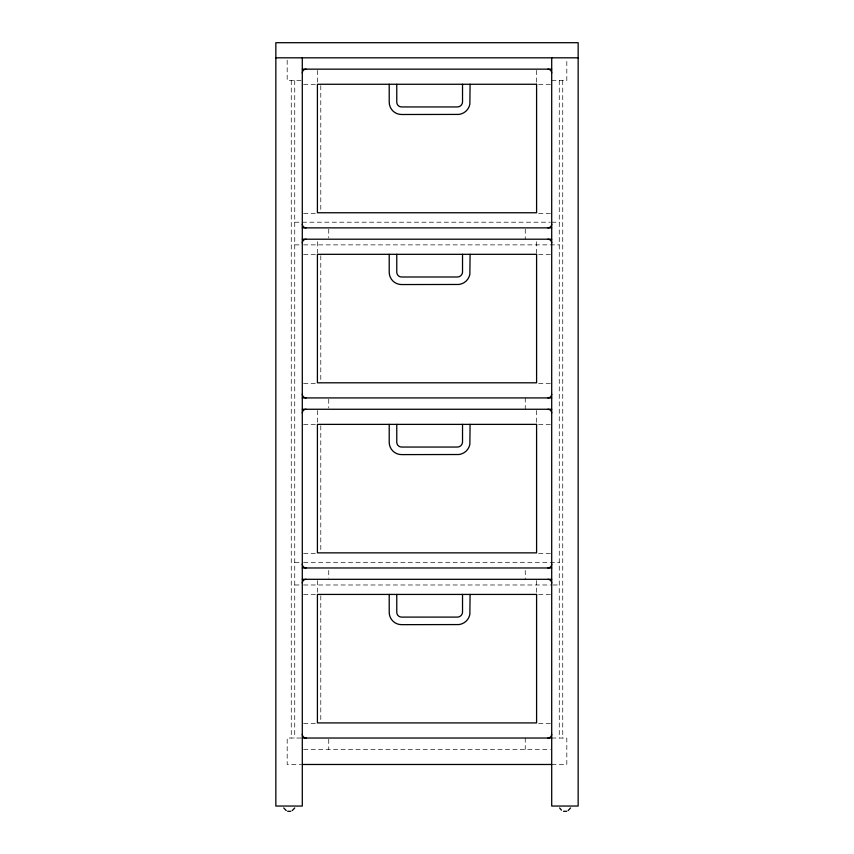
<?xml version="1.0" encoding="UTF-8"?>
<svg xmlns="http://www.w3.org/2000/svg" width="854" height="854" viewBox="0 0 854 854"><rect width="100%" height="100%" fill="white"/><g stroke="black" fill="none" stroke-linecap="round" stroke-linejoin="round"><path stroke-width="0.64" stroke-dasharray="4.27 3.2" d="M301.035 80.489L287.179 80.489L287.179 57.816M551.705 80.489L566.821 80.489L566.821 59.15M303.618 84.3L315.51 84.3M538.65 84.3L550.403 84.3M303.618 213.511L315.51 213.511M538.65 213.511L550.403 213.511M294.737 222.2L301.035 222.2M302.295 222.2L550.371 222.2M551.705 222.2L559.263 222.2M294.737 244.874L301.035 244.874M303.629 244.874L559.263 244.874M303.618 254.353L315.51 254.353M538.65 254.353L550.403 254.353M303.618 383.563L315.51 383.563M538.65 383.563L550.403 383.563M303.618 424.406L315.51 424.406M538.65 424.406L550.403 424.406M303.618 553.616L315.51 553.616M538.65 553.616L550.403 553.616M294.737 562.306L301.035 562.306M303.629 562.306L559.263 562.306M294.737 584.979L301.035 584.979M303.629 584.979L551.705 584.979M552.965 584.979L559.263 584.979M303.618 594.459L315.51 594.459M538.65 594.459L550.403 594.459M303.618 723.669L315.51 723.669M538.65 723.669L550.403 723.669M301.035 738.027L287.179 738.027L287.179 764.479L301.035 764.479M551.705 738.027L566.821 738.027L566.821 764.479L551.705 764.479M303.618 749.364L550.382 749.364M562.743 80.489L562.743 738.027M559.263 80.489L559.263 738.027M536.59 70.412L536.59 82.454M536.59 241.725L536.59 253.062M536.59 410.518L536.59 423.114M536.59 580.571L536.59 592.612M525.253 229.128L525.253 239.205M525.253 397.921L525.253 409.258M525.253 570.493L525.253 579.311M525.253 738.027L525.253 749.364M328.747 229.128L328.747 237.946M328.747 399.181L328.747 407.998M328.747 570.493L328.747 578.051M328.747 739.286L328.747 749.364M320.794 85.624L320.794 210.842M320.794 255.688L320.794 380.895M320.794 425.74L320.794 550.958M320.794 595.793L320.794 721.011M317.41 70.412L317.41 82.454M317.41 241.725L317.41 253.062M317.41 410.518L317.41 423.114M317.41 580.571L317.41 592.612M294.737 80.489L294.737 738.027M291.257 80.489L291.257 738.027"/><path stroke-width="1.28" d="M294.726 807.959L292.239 810.574M570.589 807.959L568.113 810.574M275.842 57.816L578.158 57.816M302.295 69.153L551.705 69.153M302.295 227.869L551.705 227.869M302.295 239.205L551.705 239.205M302.295 397.921L551.705 397.921M302.295 409.258L551.705 409.258M302.295 567.974L551.705 567.974M302.295 579.311L551.705 579.311M302.295 738.027L551.705 738.027M302.295 764.479L551.705 764.479M287.659 811.3L290.819 811.3M563.523 811.3L566.693 811.3M286.239 810.574L283.752 807.959M561.473 810.126L559.616 807.959M551.705 57.816L551.705 806.048L578.158 806.048L578.158 42.7L275.842 42.7L275.842 806.048L302.295 806.048L302.295 57.816M470.084 84.268L469.86 104.284A12.746 12.746 0 0 1 458.95 114.415L401.561 114.5A12.351 12.351 0 0 1 389.21 102.149L389.21 84.268M470.084 254.321L469.86 274.337A12.746 12.746 0 0 1 458.95 284.467L401.561 284.553A12.351 12.351 0 0 1 389.21 272.202L389.21 254.321M470.084 424.374L469.86 444.39A12.746 12.746 0 0 1 458.95 454.52L401.561 454.606A12.351 12.351 0 0 1 389.21 442.255L389.21 424.374M470.084 594.427L469.86 614.442A12.746 12.746 0 0 1 458.95 624.573L401.561 624.658A12.351 12.351 0 0 1 389.21 612.307L389.21 594.427M462.526 84.268L462.526 102.149A5.177 5.177 0 0 1 457.36 106.942L401.561 106.942A4.793 4.793 0 0 1 396.768 102.149L396.768 84.268M462.526 254.321L462.526 272.202A5.177 5.177 0 0 1 457.36 276.995L401.561 276.995A4.793 4.793 0 0 1 396.768 272.202L396.768 254.321M462.526 424.374L462.526 442.255A5.177 5.177 0 0 1 457.36 447.048L401.561 447.048A4.793 4.793 0 0 1 396.768 442.255L396.768 424.374M462.526 594.427L462.526 612.307A5.177 5.177 0 0 1 457.36 617.1L401.561 617.1A4.793 4.793 0 0 1 396.768 612.307L396.768 594.427M547.926 69.153A3.779 3.779 0 0 1 551.705 72.932M302.295 72.932A3.779 3.779 0 0 1 306.074 69.153M306.074 227.869A3.779 3.779 0 0 1 302.295 224.09M551.705 224.09A3.779 3.779 0 0 1 547.926 227.869M547.926 579.311A3.779 3.779 0 0 1 551.705 583.09M302.295 583.09A3.779 3.779 0 0 1 306.074 579.311M306.074 738.027A3.779 3.779 0 0 1 302.295 734.248M551.705 734.248A3.779 3.779 0 0 1 547.926 738.027M547.926 409.258A3.779 3.779 0 0 1 551.705 413.037M302.295 413.037A3.779 3.779 0 0 1 306.074 409.258M306.074 567.974A3.779 3.779 0 0 1 302.295 564.195M551.705 564.195A3.779 3.779 0 0 1 547.926 567.974M547.926 239.205A3.779 3.779 0 0 1 551.705 242.984M302.295 242.984A3.779 3.779 0 0 1 306.074 239.205M306.074 397.921A3.779 3.779 0 0 1 302.295 394.142M551.705 394.142A3.779 3.779 0 0 1 547.926 397.921M536.59 84.268L317.41 84.268L317.41 212.753L536.59 212.753L536.59 84.268M536.59 254.321L317.41 254.321L317.41 382.805L536.59 382.805L536.59 254.321M536.59 424.374L317.41 424.374L317.41 552.858L536.59 552.858L536.59 424.374M536.59 594.427L317.41 594.427L317.41 722.911L536.59 722.911L536.59 594.427"/></g></svg>
